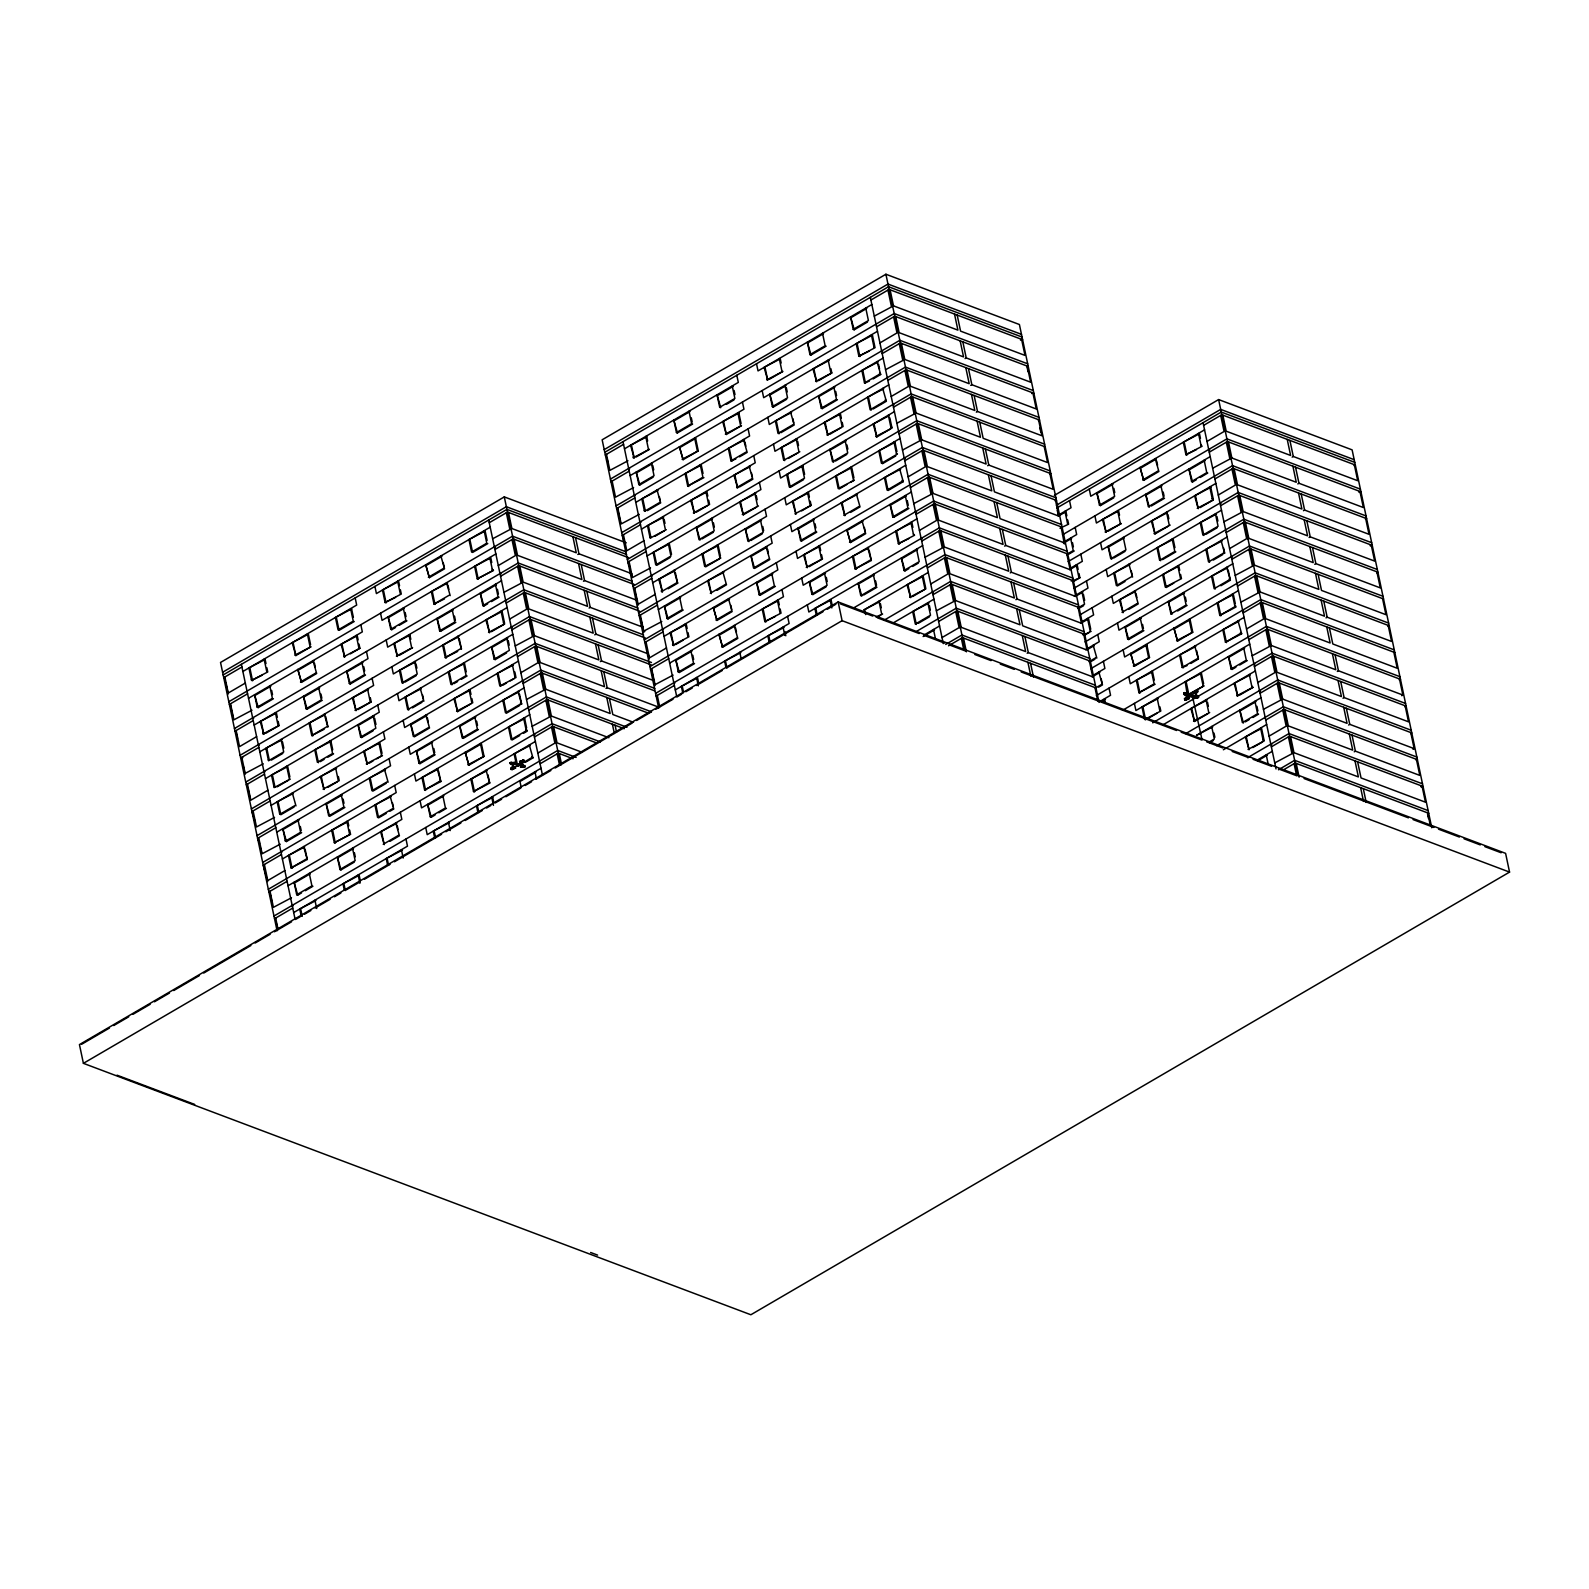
<?xml version="1.0" encoding="UTF-8"?>
<svg xmlns="http://www.w3.org/2000/svg" width="1589" height="1589" viewBox="0 0 1589 1589"><rect width="100%" height="100%" fill="white"/><g stroke="black" fill="none" stroke-linecap="round" stroke-linejoin="round"><path stroke-width="1.5" d="M516.584 764.627C518.173 767.328 515.71 763.217 517.577 763.812C516.306 768.659 521.271 762.879 513.843 764.011M1190.34 695.287C1193.379 693.857 1191.849 697.492 1187.44 694.552M1192.326 695.724L1201.92 739.262M513.207 762.998L512.552 762.839M521.987 765.382L522.245 764.964M521.748 761.091L520.735 761.23L521.728 761.389M1186.149 693.44L1186.367 693.181M1187.658 697.432L1188.195 698.286L1187.678 696.995M1194.908 695.684C1196.775 694.453 1193.557 698.068 1195.881 695.744M514.061 766.891L514.598 767.765L513.744 766.534M1190.797 695.466L1195.047 696.459M518.749 765.64L518.213 764.468L516.882 765.401M1192.405 696.042L1190.499 695.803M1191.949 694.969L1194.57 693.162M521.53 761.906L524.152 760.654L523.238 762.323L519.643 761.429L522.205 763.356L524.012 759.979L519.643 761.429M1195.127 692.446L1197.748 691.195L1196.855 692.864L1193.24 691.97L1195.802 693.896L1197.609 690.52L1193.24 691.97M510.903 768.162L512.989 766.136L515.273 766.712L515.551 768.063L511.181 769.513L510.903 768.162L513.942 768.917L511.042 768.838L512.234 768.5M511.181 769.513L512.989 766.136M1184.5 698.703L1186.606 696.677L1188.87 697.253L1189.168 698.604L1184.798 700.054L1184.5 698.703L1187.539 699.458L1184.639 699.378L1185.831 699.041M1184.798 700.054L1186.606 696.677M1195.524 692.546L1197.609 690.52M510.109 762.7L514.657 762.402L512.949 765.163L510.109 762.7L512.949 765.163M510.407 764.051L514.935 763.753M514.657 762.402L511.678 764.607L510.268 763.375L513.168 763.534M514.32 767.328L517.855 765.143L521.45 765.918M518.312 764.508L520.974 762.621M522.245 764.329L520.537 767.07L525.085 766.772L522.245 764.329L525.085 766.772M520.537 767.07L522.543 765.66M524.787 765.441L522.304 767.288L524.946 766.116L524.072 767.487M1183.726 693.241L1188.254 692.943L1186.546 695.704L1183.726 693.241L1186.546 695.704M1184.004 694.592L1188.532 694.294M1188.254 692.943L1185.275 695.148L1183.865 693.916L1186.765 694.075M1187.936 697.869L1190.936 695.823M1193.855 696.28L1195.862 694.87L1198.404 695.982L1197.689 698.028L1194.134 697.611L1193.855 696.28L1198.543 696.657L1195.921 697.829L1198.404 695.982M1194.134 697.611L1196.14 696.2L1198.682 697.313M626.265 542.842L504.289 496.9L220.533 662.454L277.082 930.777M1099.032 702.417L1019.403 324.514L885.907 274.242L602.152 439.795L658.7 708.118M222.599 672.266L506.355 506.712L626.026 551.8M604.217 449.608L887.973 284.054L1021.469 334.345M223.155 674.948L506.911 509.394L626.602 554.482M604.793 452.289L888.529 286.735L1022.025 337.027M241.925 667.003L223.731 677.629L224.724 678.006M489.273 522.702L507.487 512.075L628.469 557.64M623.563 444.344L605.349 454.97L606.343 455.348M870.891 300.043L889.105 289.416L1022.601 339.708L1020.456 339.986L1021.588 339.331L1024.984 355.4L960.57 331.128L957.174 315.059M242.879 671.472L356.671 605.071L355.181 597.921M490.207 527.171L376.414 593.571L374.905 586.42M624.497 448.813L738.309 382.413L736.799 375.262M871.845 304.512L758.032 370.912L756.523 363.762M262.066 675.265L251.578 680.43L248.937 667.936L265.125 659.455L265.999 663.626M294.819 655.204L311.007 646.723L295.832 655.582L292.197 642.691L308.365 634.229L310.57 644.637M351.606 608.984L350.613 608.607L353.255 621.12L338.08 629.959L335.438 617.466L351.606 608.984L353.374 617.327M395.601 597.365L385.114 602.529L382.472 590.016L398.66 581.534L399.534 585.705M426.726 565.168L441.901 556.309L440.888 555.932L444.523 568.822L429.348 577.661L425.713 564.79L429.348 577.661M485.142 531.084L484.148 530.706L486.77 543.2L471.595 552.058L468.973 539.565L485.142 531.084L487.108 540.359M631.568 445.655L634.21 458.148L630.575 445.278L646.743 436.796L647.617 440.967M674.809 420.41L689.984 411.571L688.99 411.193L691.632 423.687L676.457 432.546L673.815 420.032L677.45 432.923L692.625 424.064M718.069 395.184L733.244 386.326L732.231 385.948L734.873 398.462L719.698 407.3L717.056 394.807L720.691 407.678L719.698 407.3M765.104 367.734L767.745 380.248L764.091 367.357L780.278 358.876L781.152 363.047M808.344 342.509L823.519 333.65L822.526 333.273L825.148 345.786L809.973 354.625L807.351 342.132L810.986 355.002L826.161 346.164M851.585 317.284L866.76 308.425L865.767 308.048L868.408 320.541L853.233 329.4L850.592 316.906L854.227 329.777L867.495 322.031M245.322 683.071L228.26 693.042L224.863 676.974M492.65 538.77L511.876 528.521L576.271 552.793L572.894 536.705M874.288 316.112L893.495 305.863L957.909 330.135L954.512 314.046M251.578 680.43L267.747 671.948L266.873 667.777M385.114 602.529L401.282 594.048L400.408 589.877M428.355 577.284L443.53 568.445M633.197 457.771L649.385 449.29L636.097 457.036M766.732 379.87L782.9 371.389L769.632 379.135M354.248 621.498L339.073 630.336L336.431 617.843M487.783 543.577L472.608 552.436L469.967 539.942M726.391 404.361L733.979 399.931M228.816 701.742L512.552 536.188L632.243 581.276M610.434 479.084L894.19 313.53L1027.666 363.802M229.372 704.424L247.586 693.797M494.914 549.476L513.128 538.87L634.11 584.434M629.204 471.139L610.99 481.765L612.003 482.142M876.532 326.837L894.746 316.211L1028.242 366.483L1027.11 367.158L1028.063 371.747M248.52 698.266L362.332 631.866L360.822 624.715M495.847 553.945L382.055 620.346L380.546 613.215M630.138 475.608L743.95 409.207L742.44 402.057M877.486 331.287L763.673 397.687L762.164 390.556M255.591 695.088L270.766 686.249L269.772 685.872L272.394 698.366L257.219 707.224L254.598 694.711L258.232 707.602L273.407 698.743M298.831 669.863L314.006 661.004L313.013 660.627L316.648 673.518L301.473 682.356L297.838 669.485L301.473 682.356M342.092 644.637L344.714 657.131L341.079 644.26L357.247 635.779L358.141 639.95M389.126 617.187L404.301 608.329L403.288 607.951L405.93 620.465L390.755 629.304L388.113 616.81L391.748 629.681L395.542 627.476M444.483 598.914L433.996 604.078L431.374 591.585L447.542 583.103L446.549 582.726L450.184 595.597M492.232 569.1L493.424 570.372L477.256 578.853L474.614 566.339L490.783 557.878L491.776 562.506M637.209 472.43L652.384 463.591L651.391 463.213L654.032 475.707L638.857 484.566L636.216 472.052L639.851 484.943L653.119 477.197M680.469 447.204L695.644 438.346L698.266 450.859L683.091 459.698L679.456 446.827L683.091 459.698M725.339 434.095L741.507 425.614L726.332 434.472L722.697 421.601L738.885 413.12L741.07 423.528M770.744 394.529L785.919 385.67L784.926 385.293L787.548 397.806L772.373 406.645L769.751 394.151L773.386 407.022L786.654 399.276M813.985 369.303L816.627 381.797L812.992 368.926L829.16 360.445M869.362 351.03L858.874 356.194L856.233 343.681L872.421 335.219L874.864 346.819L873.851 346.442M498.31 565.565L515.372 555.594L511.976 539.525M879.929 342.906L896.991 332.935L893.614 316.866M300.48 681.979L315.635 673.14M343.721 656.754L359.889 648.272L359.015 644.121M433.996 604.078L449.171 595.22M477.256 578.853L493.424 570.372M682.098 459.32L698.266 450.859M815.634 381.42L831.802 372.938L830.928 368.767M858.874 356.194L875.042 347.713M350.414 653.814L359.889 648.272M399.336 625.252L406.923 620.842M818.514 380.685L831.802 372.938M234.457 728.517L518.213 562.963L637.884 608.051M616.075 505.878L899.831 340.304L1033.327 390.596M253.227 720.572L235.013 731.198L236.026 731.576M500.555 576.271L518.769 565.644L639.751 611.229M634.845 497.933L616.631 508.54L617.644 508.917M882.193 353.612L900.387 342.986L1033.883 393.278M254.161 725.041L367.973 658.641L366.463 651.51M501.508 580.74L387.696 647.14L386.187 639.99M635.799 502.382L749.591 435.982L748.081 428.851M883.126 358.081L769.314 424.481L767.825 417.331M261.232 721.883L263.873 734.376L260.238 721.505L276.407 713.024L277.281 717.195M304.472 696.657L319.647 687.799L318.654 687.421L321.296 699.915L306.121 708.773L303.479 696.28L307.114 709.151L322.289 700.292M347.733 671.412L362.908 662.573L361.895 662.196L364.536 674.689L349.362 683.548L346.72 671.035L350.355 683.925L365.53 675.067M394.767 643.982L397.409 656.475L393.774 643.605L409.942 635.123L410.816 639.294M438.008 618.737L453.183 609.898L452.19 609.521L454.812 622.014L439.637 630.873L437.015 618.359L440.65 631.25L455.825 622.391M481.268 593.511L496.423 584.653L495.43 584.275L498.072 596.789L482.897 605.627L480.255 593.134L483.89 606.005L487.684 603.8M659.673 502.501L644.498 511.34L641.857 498.847L658.045 490.365L657.032 489.988L660.666 502.879L647.398 510.625M703.907 477.634L687.739 486.115L685.097 473.621L701.285 465.14L703.033 473.482M735.786 459.042L730.98 460.889L728.358 448.376L744.526 439.915L743.533 439.537L747.168 452.408L739.58 456.838M793.189 424.581L778.034 433.439L775.392 420.946L791.56 412.465L790.567 412.087L794.202 424.958L780.914 432.705M819.646 396.078L834.821 387.239L833.808 386.862L836.45 399.355L821.275 408.214L818.633 395.701L822.268 408.591L837.443 399.733M869.302 381.142L864.515 382.969L861.874 370.475L878.062 361.994L877.049 361.617L880.683 374.507L879.512 373.236M256.604 736.66L239.542 746.612L236.145 730.543M503.951 592.339L522.026 582.766M885.57 369.681L904.777 359.452L969.191 383.704L965.794 367.635M262.86 733.999L279.048 725.537L278.174 721.366M396.396 656.098L412.584 647.617L399.296 655.363M687.739 486.115L702.914 477.256L700.272 464.763L701.285 465.14M730.98 460.889L746.155 452.031M864.515 382.969L879.69 374.13M265.76 733.284L279.048 725.537M491.478 601.576L499.065 597.166M873.096 378.937L880.683 374.507M577.8 554.462L578.952 553.786L631.846 573.728M240.098 755.311L523.854 589.757L643.525 634.845M621.716 532.653L905.472 367.099L1038.968 417.391M258.868 747.366L240.654 757.993L242.799 757.715L241.806 757.337L245.183 773.406L263.258 763.812M506.196 603.065L524.41 592.439L645.392 638.023M640.486 524.708L622.292 535.334L625.232 544.888M887.834 380.407L906.048 369.78L1039.524 420.072L1038.392 420.727M259.802 751.835L373.614 685.435L372.104 678.285M507.149 607.534L393.337 673.935L391.828 666.784M641.44 529.177L755.232 462.776L753.742 455.626M888.767 384.876L774.975 451.276L773.466 444.125M281.054 739.441L283.696 751.935L268.521 760.793L265.879 748.3L282.048 739.819M324.136 729.291L311.762 735.568L309.12 723.055L325.308 714.593L324.295 714.216L327.93 727.087L325.745 716.679M353.374 698.207L356.015 710.7L352.381 697.829L368.549 689.348M414.59 661.54L417.212 674.034L402.037 682.893L399.415 670.379L415.583 661.918M457.672 651.391L445.297 657.647L442.656 645.154L458.824 636.673L457.831 636.295L461.465 649.186L459.281 638.758M486.909 620.306L489.531 632.799L485.896 619.928L502.084 611.447L504.527 623.047L503.514 622.67M666.307 529.653L650.139 538.135L647.498 525.641L663.686 517.16M691.751 500.773L694.393 513.287L690.758 500.396L706.926 491.935L707.8 496.086M734.992 475.548L737.634 488.041L733.999 475.171L750.167 466.689L749.174 466.312L752.809 479.203L739.521 486.949M799.843 451.753L783.675 460.234L781.033 447.721L797.201 439.259M825.287 422.873L827.909 435.366L824.274 422.495L840.462 414.014L841.336 418.185M885.331 400.905L870.156 409.763L867.534 397.27L883.702 388.789L882.709 388.411L886.344 401.282L873.056 409.028M509.592 619.134L526.654 609.183L523.278 593.094M643.883 540.776L626.821 550.747L623.424 534.679M891.211 396.475L908.292 386.524L904.896 370.436M311.762 735.568L326.937 726.709M355.002 710.323L371.19 701.861L370.297 697.69M445.297 657.647L460.472 648.809M488.538 632.422L504.706 623.941L491.438 631.687M693.38 512.909L709.568 504.428L708.674 500.257M736.641 487.664L751.796 478.825M826.916 434.989L843.084 426.527L842.21 422.356M909.285 386.902L910.418 386.226L974.832 410.498L971.455 394.43M271.421 760.058L282.802 753.424M357.902 709.608L371.19 701.861M404.937 682.158L416.318 675.524M654.926 536.307L664.42 530.766M696.28 512.174L707.661 505.54M788.462 458.387L797.956 452.865M829.816 434.274L841.197 427.62M583.461 581.236L584.593 580.581L637.507 600.503M965.079 358.578L966.211 357.922L1030.625 382.194L1027.229 366.106M245.739 782.106L529.495 616.552L651.47 662.494M627.357 559.447L911.113 393.893L1044.609 444.185M264.509 774.161L246.315 784.787L247.308 785.165M511.857 629.86L530.051 619.233L651.053 664.798M646.147 551.502L627.933 562.129L629.899 567.094M893.475 407.201L911.689 396.575L1045.165 446.847M265.462 778.63L379.255 712.23L377.765 705.079M512.79 634.309L398.978 700.709L397.488 693.579M647.081 555.971L760.893 489.571L759.383 482.42M894.408 411.65L780.616 478.051L779.107 470.92M290.33 779.107L274.162 787.588L271.52 775.074L287.708 766.613L289.893 777.021M330.949 741.368L329.936 740.99L332.578 753.504L317.403 762.343L314.781 749.849L330.949 741.368L332.697 749.71M359.015 725.001L374.19 716.142L373.197 715.765L375.818 728.259L360.643 737.117L358.022 724.624L361.656 737.495L373.038 730.861M422.873 700.828L407.698 709.667L405.056 697.174L421.224 688.692L420.231 688.315L423.866 701.206M464.485 663.467L463.472 663.09L466.113 675.583L450.938 684.442L448.297 671.948L464.485 663.467L466.232 671.809M492.55 647.081L507.725 638.242L506.712 637.864L509.354 650.358L494.179 659.217L491.557 646.703L495.192 659.594L506.573 652.94M669.327 543.954L668.333 543.577L670.955 556.071L655.78 564.929L653.158 552.416L669.327 543.954L671.511 554.362M697.392 527.568L712.567 518.709L711.574 518.332L714.196 530.845L699.021 539.684L696.399 527.19L700.034 540.061M756.563 507.09L743.275 514.836L739.64 501.965L755.808 493.484M802.862 466.034L801.849 465.656L804.491 478.17L789.316 487.009L786.674 474.515L802.862 466.034L804.61 474.376M830.928 449.667L846.103 440.808L845.11 440.431L847.732 452.925L832.557 461.783L829.935 449.29L833.57 462.161M890.078 429.189L876.81 436.935L873.175 424.045L889.343 415.583M267.905 790.23L250.824 800.201L247.447 784.112M515.233 645.928L534.44 635.679L598.854 659.932L595.478 643.863M896.871 423.27L916.078 413.021L980.473 437.273L977.096 421.204M742.281 514.459L758.45 505.977M875.797 436.558L891.985 428.077L889.84 417.907M277.062 786.853L288.443 780.219M320.303 761.628L324.096 759.403M327.89 757.198L333.591 753.881M412.485 707.84L421.979 702.298M453.838 683.707L457.632 681.502M461.426 679.278L467.106 675.961M670.061 557.56L656.793 565.307L654.152 552.793M701.921 538.969L713.302 532.315M803.597 479.64L790.309 487.386L787.687 474.893M835.456 461.048L846.838 454.414M589.102 608.031L590.234 607.375L643.148 627.297M970.72 385.372L971.852 384.717L1036.266 408.969L1032.89 392.9L1031.738 393.556M251.38 808.9L535.135 643.346L654.827 688.414M633.018 586.242L916.774 420.688L1050.25 470.96M270.17 800.955L251.956 811.562L254.895 821.136M517.498 656.634L535.711 646.008L654.39 690.718M651.788 578.297L633.574 588.903L634.587 589.281M899.116 433.976L917.33 423.349L1050.826 473.641L1049.674 474.317M271.103 805.405L384.915 739.004L383.406 731.874M518.431 661.103L404.639 727.504L403.129 720.353M652.721 582.746L766.534 516.346L765.024 509.215M900.069 438.445L786.257 504.845L784.748 497.695M294.978 805.524L279.803 814.363L277.161 801.869L293.349 793.388L292.336 793.01L295.971 805.901M321.415 777.021L324.057 789.515L320.422 776.644L336.59 768.162M364.656 751.776L367.297 764.289L363.663 751.398L379.831 742.937L382.035 753.345M411.71 724.346L426.885 715.487L425.872 715.11L429.507 727.98L414.332 736.839L410.697 723.968L413.339 736.462L428.514 727.603M470.86 703.867L457.592 711.614L453.938 698.723L470.126 690.262L470.999 694.413M516.008 677.53L499.82 685.991L497.198 673.498L513.366 665.016M659.793 579.588L662.434 592.081L658.799 579.21L674.967 570.729L673.974 570.352L677.609 583.242L675.404 572.815M720.85 557.997L704.682 566.479L702.04 553.985L718.208 545.504L720.413 555.932M746.294 529.117L761.469 520.278L760.456 519.901L763.097 532.394L747.922 541.253L745.281 528.74L748.916 541.631M793.328 501.687L795.97 514.181L792.335 501.31L808.503 492.828L809.377 496.999M850.592 482.301L854.385 480.096L838.197 488.578L835.576 476.064L851.744 467.603L853.948 478.011M894.984 442.358L893.991 441.98L896.633 454.494L881.458 463.333L878.816 450.839L894.984 442.358L896.951 451.653M520.874 672.703L537.956 662.752L534.559 646.683M655.165 594.365L638.103 604.317L634.706 588.248M902.512 450.064L921.719 439.815L986.133 464.067L982.737 447.999M323.044 789.137L339.232 780.656L338.358 776.505M366.304 763.912L382.472 755.43L376.772 758.748M456.579 711.236L472.747 702.755L471.873 698.584M538.949 663.129L540.101 662.474L604.495 686.726L601.119 670.657M661.421 591.704L676.596 582.865M794.957 513.803L811.145 505.322L810.251 501.171M294.084 806.994L280.816 814.74L278.174 802.246M327.85 787.31L337.325 781.768M369.204 763.177L372.998 760.972M502.72 685.276L506.514 683.052M510.307 680.847L514.101 678.622M668.115 588.764L677.609 583.242M718.963 559.11L705.675 566.856L703.033 554.362M750.822 540.518L762.204 533.884M801.651 510.863L811.145 505.322M846.798 484.526L839.21 488.955L836.569 476.442M895.739 455.964L882.451 463.71L879.809 451.216M594.743 634.825L595.875 634.15L646.485 653.218M976.361 412.167L977.513 411.491L1041.907 435.763L1038.531 419.695M257.041 835.675L540.776 670.121L651.252 711.733M638.659 613.016L922.414 447.462L1055.89 497.754M275.811 827.73L257.597 838.356L259.563 843.322M523.139 683.429L541.352 672.802L648.53 713.183M639.215 615.698L657.429 605.071M904.757 460.77L922.971 450.144L1056.467 500.436L1055.334 501.091M276.744 832.199L390.556 765.799L389.047 758.648M524.072 687.898L410.28 754.298L408.77 747.148M658.362 609.54L772.175 543.14L770.665 535.99M905.71 465.239L791.898 531.64L790.388 524.489M283.815 829.041L298.99 820.182L297.997 819.805L300.619 832.298L285.444 841.157L282.822 828.663L286.457 841.534L301.632 832.676M327.056 803.796L342.231 794.957L341.238 794.579L343.879 807.073L328.705 815.932L326.063 803.418L329.698 816.309L344.873 807.45M387.12 781.848L371.945 790.706L369.303 778.193L385.491 769.712L384.478 769.334L388.113 782.225M417.351 751.12L432.526 742.281L431.513 741.904L434.155 754.398L418.98 763.256L416.338 750.743L419.973 763.634L435.148 754.775M460.592 725.895L475.766 717.036L474.773 716.659L477.395 729.172L462.22 738.011L459.598 725.518L463.233 738.388L478.408 729.55M520.656 703.927L505.481 712.786L502.839 700.292L519.007 691.811L518.014 691.433L521.649 704.304L519.504 694.135M665.433 606.382L680.608 597.524L679.615 597.146L682.257 609.64L667.082 618.498L664.44 606.005L668.075 618.876L683.25 610.017M708.694 581.137L711.316 593.65L707.681 580.76L723.869 572.298L722.856 571.921L726.491 584.792L717.016 590.333M751.935 555.912L767.11 547.053L766.097 546.676L769.751 559.566L754.576 568.425L750.942 555.534L753.563 568.048L768.738 559.189M798.969 528.462L814.144 519.623L813.151 519.245L815.773 531.739L800.598 540.598L797.976 528.084L801.611 540.975L816.786 532.116M842.21 503.236L844.851 515.73L841.217 502.859L857.385 494.378L856.392 494L860.026 506.891L850.552 512.413M902.274 481.268L887.099 490.127L884.457 477.634L900.645 469.152L899.632 468.775L903.267 481.646L902.075 480.375M526.535 699.498L545.742 689.249L610.156 713.521L606.76 697.452M908.153 476.839L925.215 466.888L921.838 450.819M643.605 632.144L644.757 631.488M710.323 593.273L725.498 584.414M843.858 515.352L859.033 506.514M386.226 783.337L372.938 791.084L370.316 778.57M519.742 705.417L506.474 713.163L503.832 700.67M903.267 481.646L888.092 490.504L885.47 478.011M600.384 661.6L601.536 660.945L654.43 680.867M262.682 862.469L546.437 696.916L626.98 727.265M644.3 639.811L928.055 474.257L1061.551 524.549M281.452 854.524L263.238 865.151L267.627 881.597M528.779 710.223L546.993 699.597L624.278 728.696M663.07 631.866L644.876 642.492L645.869 642.87M910.418 487.565L928.612 476.938L1062.107 527.21M282.385 858.994L396.197 792.593L394.688 785.443M529.733 714.673L415.921 781.073L414.411 773.942M664.023 636.335L777.816 569.935L776.306 562.784M911.351 492.014L797.539 558.414L796.049 551.284M307.273 859.47L291.105 867.952L288.463 855.438L304.631 846.977L303.638 846.599L307.273 859.47L305.068 849.062M349.64 830.074L350.514 834.245L334.345 842.726L331.704 830.213L347.892 821.731L348.766 825.903M392.761 808.622L377.586 817.481L374.944 804.987L391.132 796.506L390.119 796.129L393.754 809L389.96 811.224M440.808 781.57L424.621 790.031L421.999 777.537L438.167 769.056L437.174 768.679L440.808 781.57L438.604 771.142M466.232 752.689L481.407 743.831L484.049 756.324L468.874 765.183L465.239 752.312L468.874 765.183M524.668 718.605L523.655 718.228L526.297 730.722L511.122 739.58L508.48 727.067L524.668 718.605L526.614 727.881M671.094 633.157L673.716 645.67L670.081 632.78L686.269 624.318L687.143 628.489M714.335 607.932L729.51 599.073L728.497 598.695L732.132 611.586L716.977 620.445L713.322 607.554L716.977 620.445M757.576 582.706L772.751 573.847L771.757 573.47L774.379 585.983L759.204 594.822L756.582 582.329L760.217 595.2L775.392 586.361M804.61 555.256L807.252 567.75L803.617 554.879L819.785 546.398L820.679 550.569M847.871 530.031L863.045 521.172L862.033 520.795L865.667 533.666L850.492 542.524L846.858 529.653L850.492 542.524M891.111 504.786L906.286 495.947L905.273 495.569L907.915 508.063L892.74 516.922L890.098 504.408L893.753 517.299L908.908 508.44M284.828 870.593L267.766 880.564L264.39 864.476M532.176 726.292L551.383 716.043L608.885 737.713M666.466 647.935L649.385 657.906L646.008 641.817M913.794 503.634L933.001 493.385L997.415 517.656L994.039 501.568M291.105 867.952L306.26 859.093M334.345 842.726L350.514 834.245M424.621 790.031L439.795 781.192M467.881 764.806L484.049 756.324M672.723 645.293L688.891 636.812L688.017 632.64M715.964 620.068L731.139 611.209M806.259 567.372L822.427 558.911L821.553 554.74M849.499 542.147L864.674 533.288M386.167 813.429L378.579 817.858L375.957 805.365M519.702 735.528L512.115 739.958L509.493 727.444M523.496 733.323L527.29 731.099M675.623 644.558L683.21 640.129M809.159 566.657L822.427 558.911M606.025 688.395L607.177 687.739L657.786 706.807M987.663 465.736L988.795 465.08L1053.209 489.333L1049.813 473.264M268.323 889.264L552.078 723.71L600.404 741.904M649.941 666.605L933.696 501.051L1067.192 551.323M268.879 891.945L287.093 881.319M534.44 736.998L552.634 726.372L597.345 743.215M650.517 669.287L668.711 658.66M916.058 514.339L934.272 503.733L1067.748 554.005L1066.616 554.68M288.046 885.768L401.838 819.388L400.329 812.237M535.374 741.467L421.562 807.867L420.072 800.717M669.664 663.11L783.456 596.729L781.967 589.579M916.992 518.808L803.2 585.209L801.69 578.058M295.117 882.61L310.272 873.751L309.279 873.374L311.921 885.887L296.746 894.746L294.104 882.233L297.739 895.123L301.533 892.899M338.358 857.385L353.533 848.526L352.52 848.149L355.161 860.662L339.986 869.501L337.345 857.007L340.98 869.878L354.268 862.132M381.598 832.159L384.24 844.653L380.605 831.782L396.773 823.301L395.78 822.923L399.415 835.794L389.921 841.336M428.633 804.709L443.808 795.851L442.815 795.473L445.436 807.967L430.281 816.825L427.64 804.332L431.274 817.203L435.068 814.998M489.69 783.119L473.522 791.6L470.88 779.087L487.048 770.625L486.055 770.248L489.69 783.119L487.942 774.796M516.763 766.375L514.121 753.861L530.309 745.38L529.296 745.003L532.931 757.893L531.739 756.622M676.735 659.951L691.91 651.093L690.897 650.715L693.539 663.229L678.364 672.087L675.722 659.574L679.357 672.465L694.532 663.606M719.976 634.726L735.151 625.867L734.158 625.49L737.793 638.381L722.618 647.22L718.983 634.349L722.618 647.22M775.333 616.453L764.865 621.617L762.223 609.123L778.392 600.642L779.285 604.813M810.271 582.051L825.446 573.192L824.433 572.815L827.074 585.308L811.9 594.167L809.258 581.673L812.893 594.544L826.181 586.798M871.308 560.46L855.14 568.941L852.499 556.428L868.686 547.967L867.673 547.589L871.308 560.46L869.123 550.052M908.868 538.552L898.381 543.716L895.759 531.203L911.927 522.721L912.9 527.369M537.817 753.087L554.899 743.116L551.502 727.047M919.435 530.428L936.517 520.457L933.12 504.388M383.227 844.275L398.402 835.417M473.522 791.6L488.697 782.741M531.938 757.516L518.232 765.64L518.491 764.031M721.605 646.842L736.78 638.003M764.865 621.617L781.033 613.136L780.159 608.964M855.14 568.941L870.315 560.083M898.381 543.716L914.569 535.235L913.377 533.964M305.326 890.694L312.914 886.265M438.862 812.774L446.449 808.344M525.343 762.323L532.931 757.893M273.963 916.039L557.719 750.485L576.132 757.437M655.602 693.38L939.337 527.826L1072.833 578.118M292.734 908.094L274.539 918.72L275.533 919.097M540.081 763.793L558.295 753.166L573.093 758.748M674.372 685.435L656.158 696.061L657.151 696.439M921.699 541.134L939.913 530.508L1073.409 580.799M293.687 912.563L407.479 846.162L405.99 839.032M541.015 768.262L427.223 834.662L425.713 827.511M675.305 689.904L789.117 623.504L787.608 616.373M922.633 545.603L808.841 612.003L807.331 604.853M301.215 915.999L299.745 909.027L315.933 900.546M344.316 890.039L343.006 883.802L359.174 875.321L360.048 879.492M387.557 864.813L386.246 858.557L402.414 850.075L401.421 849.698L403.169 858.04M434.592 837.363L433.281 831.107L449.449 822.645M477.852 812.138L476.521 805.881L492.709 797.4L493.583 801.571M520.775 781.033L535.95 772.175L534.957 771.797L536.407 778.769M682.853 693.34L681.383 686.369L697.551 677.887L698.425 682.058M725.935 667.38L724.624 661.143L740.792 652.662L739.799 652.284L741.11 658.541M769.175 642.155L767.864 635.898L784.052 627.437L783.039 627.059L784.807 635.382M816.23 614.705L814.899 608.448L831.087 599.987L831.961 604.158M859.152 583.6L874.327 574.741L873.334 574.364L875.956 586.877L860.781 595.736L858.159 583.223L861.794 596.113M902.393 558.375L917.568 549.516L916.575 549.139L919.217 561.652L904.042 570.491L901.4 557.997L905.035 570.868L908.829 568.663M838.138 601.933L79.45 1044.589L83.403 1063.339L750.862 1314.758L1509.55 872.103L1505.597 853.353L838.138 601.933L842.091 620.683L1509.55 872.103M81.595 1044.291L109.442 1028.043M113.733 1025.541L128.729 1016.801M133.019 1014.298L150.16 1004.288M154.451 1001.785L169.447 993.046M173.737 990.543L199.439 975.527M203.73 973.044L250.863 945.534M255.154 943.032L270.15 934.272M274.44 931.77L291.582 921.779M295.872 919.276L300.162 916.774M304.452 914.271L310.868 910.517M315.158 908.014L330.154 899.275M334.445 896.772L340.88 893.018M345.151 890.515L360.167 881.776M364.437 879.273L390.159 864.257M394.449 861.774L441.583 834.265M445.873 831.762L460.87 823.003M465.16 820.5L482.301 810.509M486.592 808.007L490.862 805.504M495.152 803.001L501.588 799.247M505.878 796.744L520.874 788.005M525.164 785.502L531.58 781.748M535.87 779.246L550.867 770.506M555.157 768.003L632.303 722.995M636.593 720.492L651.589 711.733M655.86 709.23L673.021 699.239M677.291 696.737L681.582 694.234M685.872 691.731L692.288 687.977M696.578 685.475L722.3 670.479M726.59 667.976L823.003 611.725M827.293 609.223L835.874 604.217M925.096 557.203L944.303 546.954L1008.717 571.226L1005.321 555.157M863.681 595.001L876.969 587.255M912.622 566.439L918.303 563.122M853.015 608.289L944.998 554.621L1078.474 604.912M927.34 567.928L945.554 557.302L1079.05 607.594L1077.898 608.249M1054.341 495.41L1218.624 399.574L1352.12 449.866L1431.749 827.75M83.403 1063.339L842.091 620.683M928.294 572.398L863.8 610.017L879.968 601.536M908.054 585.169L910.676 597.663L907.041 584.792L923.209 576.31L925.672 587.91L924.659 587.533M1056.427 505.242L1220.69 409.386L1354.186 459.678M1056.884 507.983L1221.266 412.067L1354.762 462.359M930.737 583.997L947.799 574.046L944.422 557.957M1203.628 425.375L1221.822 414.749L1355.318 465.041L1354.186 465.696M875.916 616.989L882.61 614.049M909.683 597.285L925.851 588.804L912.583 596.55M876.91 617.366L880.703 615.142M1004.586 546.1L1005.738 545.444L1070.132 569.696L1066.755 553.627M1059.267 514.618L1071.026 507.745L1069.516 500.614M1204.561 429.844L1090.749 496.245L1089.259 489.094M1058.373 516.087L1065.961 511.658L1066.835 515.829M1097.82 493.067L1112.995 484.228L1112.002 483.851L1114.624 496.344L1099.469 505.203L1096.827 492.689L1100.462 505.58L1113.73 497.834M1141.081 467.841L1156.236 458.983L1155.243 458.605L1158.878 471.496L1143.703 480.335L1140.068 467.464L1143.703 480.335M1196.438 449.588L1185.95 454.732L1183.308 442.239L1199.496 433.757L1200.47 438.405M883.961 620.306L950.639 581.415L1084.135 631.687M933.001 594.703L951.195 584.097L1084.691 634.369M892.641 623.265L933.935 599.172M927.857 602.728L930.499 615.221L915.324 624.08L912.682 611.566L928.87 603.105M1207.004 441.444L1224.086 431.493L1220.69 415.424M1060.002 528.223L1068.602 524.171L1067.709 520M1142.709 479.977L1157.884 471.119M1185.95 454.732L1202.118 446.251L1200.926 444.999M1062.525 534.778L1226.907 438.862L1360.402 489.154M936.378 610.792L955.585 600.543L1019.999 624.795L1016.602 608.726M1209.269 452.17L1227.463 441.543L1360.959 491.835L1359.826 492.491M918.224 623.345L929.605 616.711M1010.246 572.894L1011.379 572.239L1075.793 596.491L1072.396 580.422L1071.264 581.077M1063.021 542.504L1076.667 534.54L1075.177 527.389M1210.202 456.619L1096.41 523.019L1094.9 515.889M1064.014 542.882L1071.602 538.453L1070.609 538.075L1073.23 550.588L1067.55 553.906M1103.461 519.861L1106.103 532.375L1102.468 519.484L1118.636 511.003L1119.53 515.174M1146.722 494.636L1161.897 485.777L1160.884 485.4L1163.525 497.893L1148.35 506.752L1145.709 494.258L1149.344 507.129M1189.962 469.391L1205.137 460.552L1204.144 460.174L1206.766 472.668L1191.591 481.527L1188.969 469.033L1192.604 481.904L1196.398 479.679M1061.114 526.833L1064.352 543.954M916.992 631.111L956.28 608.19L1089.776 658.482M938.642 621.498L956.836 610.871L1090.332 661.163L1089.2 661.818M924.023 635.044L939.576 625.967M923.13 636.534L934.511 629.88L933.518 629.502L935.464 638.798M1212.645 468.239L1231.852 457.99L1296.266 482.262L1292.89 466.173M1105.11 531.997L1121.278 523.516L1108.01 531.262M1068.543 554.283L1074.243 550.966M1151.25 506.017L1164.519 498.271M1200.192 477.475L1207.779 473.045M1068.166 561.553L1232.548 465.656L1366.043 515.928M942.019 637.566L959.101 627.615L955.704 611.547M1214.91 478.944L1233.124 468.338L1366.6 518.61L1365.467 519.285M960.094 627.993L961.226 627.317L1025.64 651.589L1022.263 635.521M1015.887 599.689L1017.02 599.013L1081.434 623.285L1078.037 607.216M1070.569 568.187L1082.327 561.334L1080.818 554.184M1215.843 483.414L1102.051 549.814L1100.541 542.663M1069.655 569.676L1077.243 565.247L1078.136 569.418M1109.122 546.656L1124.297 537.797L1123.284 537.42L1125.926 549.913L1110.751 558.772L1108.109 546.278L1111.744 559.149M1168.273 526.177L1155.004 533.924L1151.37 521.053L1167.538 512.572M1195.603 496.185L1198.245 508.698L1194.61 495.808L1210.778 487.326L1213.221 498.946L1212.228 498.569M945.733 644.439L961.921 634.984L1095.417 685.276M948.554 645.789L962.497 637.666L1095.973 687.958M1218.286 495.033L1235.368 485.062L1231.972 468.993M1073.191 580.68L1079.884 577.741L1079.01 573.569M1153.991 533.546L1170.179 525.065M1197.232 508.321L1213.42 499.84L1200.132 507.586M1074.204 581.058L1079.884 577.741M1113.651 558.037L1125.032 551.403M1292.155 457.135L1293.287 456.48L1357.701 480.732L1354.325 464.663M1073.806 588.347L1238.208 492.431L1371.684 542.723M1220.551 505.739L1238.765 495.113L1372.26 545.404L1371.108 546.06M1074.303 596.074L1087.968 588.109L1086.459 580.978M1221.504 510.208L1107.692 576.608L1106.182 569.458M1075.316 596.451L1082.904 592.042M1131.567 576.708L1116.392 585.566L1113.77 573.073L1129.938 564.592L1128.925 564.214L1132.58 577.085M1173.179 539.346L1172.185 538.969L1174.807 551.482L1159.632 560.341L1157.01 547.828L1173.179 539.346L1174.946 547.689M1215.426 513.744L1218.068 526.257L1202.893 535.096L1200.251 522.602L1216.419 514.121M1223.947 521.808L1243.154 511.559L1307.568 535.831L1304.172 519.762M1078.832 607.475L1084.532 604.158L1081.891 591.664M1079.845 607.852L1083.638 605.647M1124.992 581.514L1117.405 585.944L1114.763 573.45M1162.532 559.606L1175.82 551.86M1205.793 534.381L1217.174 527.727M1297.796 483.93L1298.948 483.255L1363.342 507.527L1359.966 491.458L1358.833 492.113M1079.467 615.142L1243.849 519.226L1377.325 569.517M1226.192 532.533L1244.405 521.907L1377.901 572.199L1376.769 572.854M1027.169 653.258L1028.321 652.602L1092.716 676.854L1089.339 660.786M1081.851 621.756L1093.609 614.903L1092.1 607.753M1227.145 537.003L1113.333 603.403L1111.823 596.252M1080.957 623.246L1088.544 618.816L1090.729 629.244M1120.404 600.225L1123.046 612.738L1119.411 599.847L1135.579 591.366L1134.586 590.989L1138.221 603.88L1128.726 609.401M1180.587 574.483L1181.461 578.654L1165.293 587.116L1162.651 574.622L1178.82 566.141L1179.713 570.312M1223.709 553.032L1208.534 561.89L1205.892 549.397L1222.08 540.915L1221.067 540.538L1224.702 553.409M1229.588 548.602L1246.65 538.651L1243.273 522.563M1082.546 634.666L1083.698 633.991L1087.075 650.06L1022.661 625.808L1019.284 609.739M1247.663 539.029L1248.795 538.353L1313.209 562.625L1309.813 546.537M1083.559 635.044L1091.166 631.33M1122.033 612.361L1137.208 603.502M1085.486 634.647L1089.279 632.422M1173.874 583.064L1166.286 587.493L1163.645 575M1213.321 560.063L1222.815 554.521M1303.457 510.705L1304.589 510.049L1369.003 534.301L1365.606 518.232M1085.108 641.916L1249.49 546.02L1382.986 596.292M1231.852 559.308L1250.046 548.702L1383.542 598.974M1085.605 649.663L1099.25 641.698L1097.741 634.547M1232.786 563.777L1118.974 630.178L1117.484 623.047M1088.505 648.928L1094.185 645.611L1093.192 645.233L1096.827 658.104M1126.045 627.019L1141.22 618.161L1140.227 617.783L1142.868 630.297L1127.693 639.136L1125.052 626.642L1128.687 639.513L1143.862 630.674M1169.305 601.794L1184.48 592.935L1183.467 592.558L1186.109 605.051L1170.934 613.91L1168.292 601.417L1171.927 614.288L1170.934 613.91M1229.35 579.826L1214.175 588.685L1211.533 576.171L1227.721 567.71L1226.708 567.333L1230.343 580.203L1228.198 570.014M1235.229 575.397L1254.436 565.148L1318.85 589.4L1315.474 573.331M1090.133 661.044L1095.814 657.727M1091.127 661.421L1094.92 659.217M1177.628 610.971L1187.102 605.429M1220.868 585.745L1230.343 580.203M1309.098 537.499L1310.23 536.844L1374.644 561.096L1371.247 545.027L1370.115 545.682M1090.749 668.711L1255.131 572.795L1388.627 623.087M1237.493 586.103L1255.707 575.476L1389.183 625.768L1388.051 626.424M1093.133 675.345L1104.891 668.472L1103.402 661.342M1238.427 590.572L1124.635 656.972L1123.125 649.822M1092.239 676.815L1099.826 672.405L1098.833 672.028L1102.468 684.899L1098.674 687.103M1131.706 653.814L1146.881 644.955L1149.502 657.449L1134.328 666.307L1130.693 653.437L1134.328 666.307M1174.946 628.569L1190.121 619.73L1192.743 632.223L1177.568 641.082L1173.933 628.191L1177.568 641.082M1236.004 606.998L1219.816 615.459L1217.194 602.966L1233.362 594.485L1235.328 603.78M1240.87 602.171L1260.097 591.942L1324.491 616.194L1321.114 600.126M1095.774 687.838L1101.475 684.521M1133.334 665.93L1149.502 657.449M1176.575 640.705L1192.743 632.223M1219.816 615.459L1234.991 606.621L1232.369 594.107L1233.362 594.485M1314.739 564.294L1315.871 563.618L1380.285 587.89L1376.888 571.822M1096.39 695.505L1260.772 599.589L1394.268 649.881M1243.134 612.897L1261.348 602.271L1394.844 652.563M1100.68 701.027L1110.552 695.267L1109.043 688.116M1244.068 617.366L1130.276 683.767L1128.766 676.616M1101.693 701.404L1105.467 699.18L1104.474 698.802L1105.348 702.974M1155.143 684.243L1138.975 692.725L1136.334 680.211L1152.522 671.75L1154.269 680.072M1187.023 665.652L1182.216 667.479L1179.594 654.986L1195.762 646.505L1194.769 646.127L1198.404 659.018L1196.636 650.676M1241.645 633.773L1225.477 642.254L1222.835 629.76L1239.003 621.279L1238.01 620.902L1241.645 633.773L1240.453 632.501M1246.531 628.966L1263.593 619.015L1260.196 602.926M1138.975 692.725L1154.15 683.866L1151.509 671.372L1152.522 671.75M1182.216 667.479L1197.391 658.641M1225.477 642.254L1240.632 633.395M1190.816 663.447L1198.404 659.018M1122.569 710.303L1266.433 626.384L1399.909 676.676M1248.775 639.692L1266.989 629.065L1400.485 679.337L1399.333 680.013M1249.729 644.141L1135.917 710.541L1134.407 703.411M1159.91 706.867L1160.804 711.038L1144.616 719.499L1141.994 707.006L1158.163 698.524M1190.757 693.539L1204.045 685.793L1187.281 695.029L1185.235 681.78L1201.403 673.299L1203.608 683.707M1229.489 656.912L1244.644 648.074L1243.651 647.696L1246.292 660.19L1231.117 669.048L1228.476 656.535L1232.111 669.426L1235.904 667.201M1252.172 655.76L1271.379 645.511L1335.793 669.764L1332.396 653.695M1147.516 718.784L1157.01 713.243M1239.698 664.997L1247.286 660.567M1326.021 617.863L1327.173 617.207L1391.567 641.459L1388.19 625.391M1152.7 722.816L1272.074 653.178L1405.57 703.45M1254.416 666.466L1272.63 655.84L1406.126 706.132L1404.994 706.807M1162.81 724.942L1255.37 670.935M1207.799 713.699L1194.511 721.446L1190.876 708.555L1207.044 700.094M1235.13 683.707L1237.752 696.2L1234.117 683.33L1250.305 674.848M1257.813 682.535L1274.875 672.584L1271.498 656.515M1193.518 721.068L1209.686 712.587M1236.758 695.823L1252.927 687.362L1251.735 686.09M1239.658 695.108L1252.927 687.362M1185.752 733.621L1277.715 679.953L1411.211 730.245M1260.077 693.261L1278.271 682.634L1411.767 732.926L1410.635 733.582M1261.011 697.73L1196.517 735.349L1212.705 726.868L1211.692 726.491L1214.334 739.004L1208.633 742.321M1240.771 710.501L1255.946 701.643L1254.933 701.265L1257.574 713.759L1242.399 722.618L1239.778 710.124L1243.412 722.995M1263.454 709.33L1282.661 699.081L1347.075 723.353L1343.698 707.284M1209.646 742.699L1213.44 740.474M1245.299 721.883L1249.093 719.678M1252.887 717.473L1258.587 714.136M1337.322 671.452L1338.454 670.776L1402.869 695.048L1399.472 678.96M1216.677 745.658L1283.356 706.747L1416.852 757.039M1265.718 720.055L1283.932 709.429L1417.408 759.701L1416.276 760.376M1223.351 749.77L1266.651 724.505M1246.412 737.276L1249.053 749.79L1245.418 736.899L1261.587 728.437L1264.03 740.037L1263.037 739.66M1269.095 736.124L1286.176 726.153L1282.78 710.084M1248.04 749.412L1264.228 740.931M1252.847 747.565L1262.321 742.043M1342.963 698.226L1344.095 697.571L1408.509 721.823L1405.133 705.754M1247.623 757.675L1288.997 733.542L1422.493 783.814M1271.359 746.83L1289.573 736.204L1423.069 786.495L1420.924 786.793L1422.056 786.118L1425.452 802.187L1361.038 777.935L1357.642 761.866M1256.74 760.376L1272.292 751.299M1257.753 760.754L1267.227 755.212L1266.234 754.835L1268.181 764.13M1274.755 762.919L1293.962 752.67L1358.377 776.922L1354.98 760.853M1348.604 725.021L1349.756 724.346L1414.15 748.618L1410.774 732.549M1401.736 695.704L1402.869 695.048M1278.47 769.771L1294.658 760.317L1428.134 810.608M1283.415 769.89L1295.214 762.998L1428.71 813.29L1427.558 813.945L1428.531 818.534M1354.245 751.815L1355.397 751.14L1419.791 775.412L1416.415 759.324M1413.018 749.273L1414.15 748.618M519.921 762.78L524.291 761.31M1193.518 693.32L1197.888 691.851M1188.87 697.253L1185.652 699.001L1185.93 700.332M521.569 765.243L521.351 766.434L521.609 765.441M1191.671 694.353L1192.227 696.3M1186.884 698.028L1189.168 698.604M513.287 767.487L515.551 768.063M1208.693 449.488L1209.706 449.866M872.421 335.219L871.408 334.842L874.049 347.336M853.233 329.4L854.227 329.777M881.617 350.931L882.63 351.308M1210.778 487.326L1209.785 486.949L1212.407 499.462M1191.591 481.527L1192.604 481.904M1219.994 503.058L1220.988 503.435M809.973 354.625L810.986 355.002M780.278 358.876L779.265 358.518L781.907 371.012M885.152 400.011L886.146 400.388M892.919 404.52L893.912 404.897M890.793 426.805L891.787 427.183M1099.469 505.203L1100.462 505.58M1223.51 552.138L1224.523 552.515L1223.53 547.887M1231.276 556.647L1232.289 557.024M821.275 408.214L822.268 408.591M772.373 406.645L773.386 407.022M896.434 453.6L897.447 453.977M1229.171 578.932L1230.164 579.31M904.201 458.089L905.194 458.466M738.885 413.12L737.872 412.743L740.514 425.236M1234.812 605.727L1235.805 606.104M1064.491 542.922L1000.077 518.65L996.7 502.581M1242.578 610.216L1243.571 610.593M1077.243 565.247L1076.25 564.87L1078.891 577.363M915.482 511.678L916.495 512.035M695.644 438.346L694.631 437.968L697.273 450.482M676.457 432.546L677.45 432.923M892.74 516.922L893.753 517.299M808.503 492.828L807.51 492.451L810.132 504.944M921.143 538.453L922.136 538.83M1253.86 663.785L1254.853 664.162M646.743 436.796L645.75 436.419L648.372 448.912M1231.117 669.048L1232.111 669.426M1146.881 644.955L1145.868 644.578L1148.509 657.071M1127.693 639.136L1128.687 639.513M1259.501 690.579L1260.514 690.957M633.018 456.877L634.011 457.255M1201.403 673.299L1200.41 672.922L1203.032 685.415M627.953 460.79L609.878 470.384L606.482 454.315M923.209 576.31L922.216 575.933L924.858 588.427M904.042 570.491L905.035 570.868M628.648 468.457L629.641 468.834M800.598 540.598L801.611 540.975M932.425 592.042L933.418 592.419M638.659 483.672L639.672 484.049M638.857 484.566L639.851 484.943M633.594 487.585L615.519 497.158L612.142 481.09M634.289 495.252L635.282 495.629M1270.803 744.149L1271.796 744.526M644.3 510.446L645.313 510.824L642.87 499.224M639.235 514.379L621.16 523.953L617.783 507.884M639.93 522.026L640.923 522.404M840.323 603.84L872.798 616.075M877.426 617.823L919.157 633.534M923.805 635.282L944.661 643.148M949.308 644.896L965.536 651.013M974.812 654.489L991.039 660.607M1000.315 664.103L1014.219 669.346M1021.191 671.968L1176.535 730.483M1181.163 732.231L1202.039 740.097M1206.667 741.845L1222.894 747.962M1232.17 751.458L1248.418 757.556M1253.046 759.304L1271.597 766.295M1278.549 768.917L1297.101 775.909M1304.053 778.531L1408.39 817.838M1413.038 819.566L1433.894 827.432M1438.542 829.18L1459.397 837.045M1464.045 838.793L1480.273 844.911M1484.901 846.659L1501.148 852.757M811.9 594.167L812.893 594.544M649.961 537.241L650.954 537.618L648.511 526.019M759.204 594.822L760.217 595.2M655.602 564.035L656.595 564.413M650.537 567.948L632.462 577.542L629.065 561.453M651.212 575.615L652.225 575.993M661.242 590.83L662.236 591.207M494.358 546.815L495.351 547.192M666.883 617.605L667.896 617.982M667.082 618.498L668.075 618.876M661.818 621.537L643.744 631.111L640.367 615.042M662.514 629.184L663.507 629.562M499.999 573.589L500.992 573.967M672.524 644.399L673.537 644.776M678.185 671.194L679.178 671.571M678.364 672.087L679.357 672.465M673.1 675.107L655.045 684.68L651.649 668.611M502.084 611.447L501.071 611.07L503.713 623.563M482.897 605.627L483.89 606.005M673.796 682.773L674.809 683.151M511.281 627.178L512.294 627.556M439.637 630.873L440.65 631.25M494.179 659.217L495.192 659.594M409.942 635.123L408.949 634.746L411.571 647.239M390.755 629.304L391.748 629.681M514.816 676.259L515.809 676.636L514.836 671.988M522.582 680.747L523.576 681.125M633.514 722.32L612.818 714.514L609.421 698.445M520.457 703.033L521.45 703.411M308.365 634.229L307.372 633.852L309.994 646.346M526.098 729.828L527.111 730.205M582.329 752.372L557.024 742.838L553.647 726.749M533.864 734.317L534.877 734.694M349.362 683.548L350.355 683.925M251.4 679.536L252.393 679.913M306.121 708.773L307.114 709.151M360.643 737.117L361.656 737.495M418.98 763.256L419.973 763.634M276.407 713.024L275.413 712.647L278.035 725.16M257.041 706.33L258.034 706.708M257.219 707.224L258.232 707.602M492.709 797.4L491.696 797.023L493.464 805.365M251.976 710.243L233.901 719.817L230.504 703.748M252.651 717.91L253.664 718.288M262.682 733.105L263.675 733.482M258.312 744.685L259.305 745.062M430.281 816.825L431.274 817.203M268.323 759.9L269.336 760.277L266.873 748.677M263.953 771.479L264.946 771.857M273.963 786.694L274.976 787.071L272.533 775.452M279.624 813.489L280.617 813.846M274.539 817.401L256.484 826.975L253.088 810.906M285.265 840.263L286.258 840.641M285.444 841.157L286.457 841.534M280.2 844.176L262.125 853.77L258.729 837.701M359.174 875.321L358.18 874.943L359.928 883.266M339.986 869.501L340.98 869.878M280.895 851.843L281.889 852.22M290.906 867.058L291.899 867.435M296.547 893.852L297.56 894.23M296.746 894.746L297.739 895.123M291.482 897.765L273.407 907.339L270.031 891.27M292.177 905.412L293.171 905.79M590.631 1252.49L597.603 1255.111M117.03 1075.177L194.692 1104.434M1190.399 696.439L1190.141 694.85M1382.549 598.596L1385.926 614.685L1321.512 590.413L1318.135 574.344M1393.831 652.185L1397.228 668.254L1332.813 643.982L1329.417 627.913M1427.697 812.913L1430.12 824.393M1289.91 440.391L1293.287 456.48M1295.551 467.186L1298.948 483.255M1301.192 493.98L1304.589 510.049M1306.833 520.755L1310.23 536.844M1312.494 547.55L1315.871 563.618M1323.776 601.119L1327.173 617.207M1335.078 654.708L1338.454 670.776M1340.719 681.502L1344.095 697.571M1346.36 708.277L1349.756 724.346M1352.001 735.071L1355.397 751.14M1363.302 788.641L1366.202 802.425M1287.229 439.398L1290.626 455.467L1226.211 431.195L1222.835 415.126M1298.531 492.967L1301.907 509.036L1237.513 484.784L1234.117 468.715M1326.755 626.92L1330.132 642.989L1265.738 618.717L1262.341 602.648M1338.037 680.489L1341.434 696.558L1277.02 672.306L1273.643 656.217M1349.339 734.058L1352.716 750.147L1288.321 725.875L1284.925 709.806M1360.621 787.647L1363.521 801.412M1228.476 441.921L1231.852 457.99M1239.758 495.49L1243.154 511.559M1245.418 522.284L1248.795 538.353M1251.059 549.079L1254.436 565.148M1256.7 575.854L1260.097 591.942M1267.982 629.443L1271.379 645.511M1279.284 683.012L1282.661 699.081M1290.566 736.581L1293.962 752.67M1296.207 763.375L1299.127 777.16M1218.624 399.574L1297.756 775.055M1226.331 442.199L1229.727 458.268M1237.632 495.788L1241.009 511.857M1248.914 549.357L1252.311 565.426M1254.555 576.152L1257.952 592.22M1265.857 629.721L1269.234 645.789M1277.139 683.31L1280.535 699.378M1288.441 736.879L1291.817 752.948M1294.082 763.673L1296.505 775.154M1203.052 422.694L1276.027 768.937M1216.916 516.445L1217.889 521.093M1256.919 706.291L1257.892 710.938M1198.483 433.38L1201.125 445.873M1249.292 674.471L1251.933 686.984M1260.593 728.06L1263.215 740.553M1184.321 442.616L1186.943 455.109M1201.244 522.98L1203.886 535.473M1206.905 549.774L1209.527 562.268M1212.546 576.549L1215.168 589.062M1218.187 603.343L1220.829 615.837M1223.828 630.138L1226.47 642.631M1156.693 461.068L1157.567 465.239M1163.208 492.034L1164.082 496.205M1167.975 514.657L1168.849 518.808M1185.354 597.106L1186.228 601.258M1207.501 702.179L1208.375 706.33M1214.016 733.125L1214.89 737.296M1166.544 512.194L1169.166 524.688M1177.826 565.763L1180.468 578.277M1189.108 619.352L1191.75 631.846M1206.051 699.716L1208.693 712.21M1196.477 690.222L1196.755 691.573M1197.391 696.697L1197.689 698.028M1195.862 694.87L1196.14 696.2M1191.432 694.333L1192.048 696.419M1191.174 694.353L1191.591 696.618M1190.916 694.393L1191.333 696.677M1190.658 694.472L1191.055 696.677M1190.439 694.592L1190.836 696.677M1152.363 521.43L1155.004 533.924M1158.004 548.205L1160.645 560.718M1180.587 655.363L1183.229 667.857M1186.228 682.158L1188.433 692.566M1191.869 708.932L1194.511 721.446M1184.719 692.546L1184.997 693.877M1113.869 488.379L1114.763 492.55M1131.249 570.828L1132.123 575M1136.016 593.452L1136.89 597.623M1142.551 624.417L1143.425 628.589M1117.643 510.625L1120.285 523.139M1157.169 698.147L1159.791 710.66M1137.347 680.589L1139.968 693.102M1142.988 707.383L1145.629 719.877M1072.476 542.624L1073.37 546.795M1083.34 594.107L1084.651 600.364M1101.157 678.642L1102.031 682.813M1064.968 511.281L1067.59 523.794M1087.531 618.439L1090.173 630.952M1044.172 446.469L1047.568 462.558L983.154 438.286L979.758 422.217M1055.454 500.058L1058.85 516.127L994.436 491.855L991.059 475.786M1094.98 687.58L1097.88 701.345M1039.842 427.62L1040.815 432.208M1057.261 510.287L1058.234 514.876M962.835 341.853L966.211 357.922M968.476 368.628L971.852 384.717M974.117 395.423L977.513 411.491M985.418 449.012L988.795 465.08M1002.341 529.375L1005.738 545.444M1007.982 556.15L1011.379 572.239M1013.643 582.945L1017.02 599.013M1024.925 636.514L1028.321 652.602M1030.566 663.308L1033.466 677.093M960.153 340.841L963.55 356.909L899.136 332.657L895.759 316.588M988.378 474.793L991.774 490.862L927.36 466.59L923.984 450.521M999.68 528.362L1003.056 544.431L938.662 520.179L935.266 504.09M1010.962 581.932L1014.358 598.02L949.944 573.748L946.547 557.679M1027.904 662.315L1030.804 676.08M890.098 289.794L893.495 305.863M901.4 343.363L904.777 359.452M907.041 370.158L910.418 386.226M912.682 396.952L916.078 413.021M918.323 423.727L921.719 439.815M929.625 477.316L933.001 493.385M940.906 530.885L944.303 546.954M952.208 584.474L955.585 600.543M957.849 611.249L961.226 627.317M963.49 638.043L966.39 651.828M885.907 274.242L965.039 649.722M887.973 290.072L891.35 306.161M899.255 343.661L902.651 359.73M910.537 397.23L913.933 413.299M916.198 424.025L919.574 440.093M927.479 477.594L930.876 493.663M938.781 531.183L942.158 547.252M950.063 584.752L953.44 600.821M961.345 638.321L963.768 649.802M870.335 297.361L943.29 643.605M878.538 364.318L879.531 368.966M907.259 500.595L908.233 505.223M929.347 605.409L930.34 610.057M888.35 415.206L890.972 427.699M910.934 522.344L913.556 534.857M857.246 344.058L859.867 356.572M862.887 370.853L865.508 383.346M868.528 397.647L871.169 410.141M874.168 424.422L876.81 436.935M896.752 531.58L899.394 544.093M913.695 611.944L916.317 624.457M835.695 391.391L836.569 395.562M846.977 444.98L847.851 449.151M864.356 527.429L865.23 531.6M875.638 580.998L876.532 585.169M880.405 603.621L881.299 607.793M828.167 360.067L830.809 372.561M839.449 413.637L842.091 426.15M850.751 467.226L853.372 479.719M878.975 601.158L881.597 613.672M853.511 556.805L856.133 569.319M864.793 610.394L865.667 614.566M786.356 387.756L787.23 391.927M792.891 418.721L793.765 422.873M797.658 441.325L798.532 445.496M815.018 523.774L815.912 527.945M826.32 577.363L827.194 581.534M796.208 438.882L798.85 451.375M818.792 546.02L821.434 558.534M830.074 599.609L831.841 607.932M776.385 421.323L779.027 433.817M782.046 448.098L784.668 460.611M815.912 608.825L817.223 615.082M734.118 390.497L734.992 394.668M744.963 442L745.837 446.151M751.498 472.946L752.372 477.117M756.265 495.569L757.139 499.74M762.78 526.515L763.654 530.686M767.547 549.139L768.421 553.31M784.926 631.588L785.8 635.759M754.815 493.106L757.456 505.6M777.398 600.265L780.04 612.758M723.71 421.979L726.332 434.472M729.351 448.753L731.993 461.267M740.653 502.342L743.275 514.836M763.217 609.501L765.858 621.994M768.877 636.275L770.188 642.532M691.314 417.808L692.188 421.979M713.441 522.88L714.335 527.051M730.821 605.33L731.695 609.501M735.588 627.953L736.462 632.124M705.933 491.557L708.555 504.051M717.215 545.126L719.857 557.62M686.11 473.999L688.732 486.492M725.617 661.521L726.948 667.757M652.821 465.656L653.715 469.828M659.356 496.622L660.23 500.793M664.123 519.245L664.997 523.417M692.784 655.264L693.658 659.435M662.673 516.783L665.314 529.276M685.256 623.941L687.898 636.434M696.558 677.51L698.306 685.852M682.376 686.746L683.349 691.394M622.987 441.663L676.775 696.876M657.29 695.406L659.713 706.887M606.839 457.652L607.812 462.24M618.121 511.221L620.544 522.702M630.873 571.682L631.826 576.271M635.54 593.889L637.964 605.369M640.705 618.379L642.651 627.556M648.292 654.35L649.246 658.938M651.51 669.664L654.906 685.733M575.556 537.718L578.952 553.786M581.197 564.512L584.593 580.581M586.857 591.287L590.234 607.375M592.498 618.081L595.875 634.15M598.139 644.876L601.536 660.945M603.78 671.67L607.177 687.739M615.082 725.239L616.532 732.132M578.535 563.499L581.912 579.568L517.517 555.316L514.121 539.247M584.176 590.294L587.572 606.362L523.158 582.11L519.762 566.022M589.817 617.088L593.213 633.157L528.799 608.885L525.423 592.816M612.401 724.226L614.347 733.423M508.48 512.452L511.876 528.521M531.064 619.611L534.44 635.679M536.705 646.385L540.101 662.474M542.346 673.18L545.742 689.249M547.987 699.974L551.383 716.043M559.288 753.544L561.215 762.74M504.289 496.9L560.818 765.223M506.335 512.731L509.731 528.819M517.637 566.32L521.013 582.388M528.919 619.889L532.315 635.958M540.22 673.478L543.597 689.547M545.861 700.252L549.238 716.321M557.143 753.841L559.566 765.322M488.697 520.02L542.485 775.214M497.417 589.301L498.39 593.948M508.222 640.566L509.195 645.194M489.789 557.501L492.411 569.994M512.373 664.639L514.995 677.152M522.86 759.681L523.139 761.032M521.927 762.005L522.205 763.356M518.054 763.812L518.451 765.878M517.835 763.793L518.232 765.997M517.299 763.852L517.994 766.077M475.608 566.717L478.249 579.23M498.191 673.875L500.833 686.369M515.134 754.239L517.716 766.136M516.842 764.051L517.219 766.136M516.544 764.309L517.021 766.077M519.782 780.656L521.093 786.913M511.122 762.005L511.4 763.336M512.055 768.46L512.333 769.791M443.212 562.566L444.086 566.737M447.979 585.189L448.853 589.36M454.514 616.135L455.388 620.306M476.64 721.207L477.514 725.379M469.113 689.884L471.754 702.378M480.414 743.453L483.056 755.947M432.367 591.962L435.009 604.456M443.649 645.531L446.291 658.025M449.31 672.326L451.931 684.819M454.951 699.1L457.592 711.614M471.893 779.464L474.515 791.977M477.534 806.259L478.845 812.515M405.175 612.5L406.049 616.671M416.02 663.984L416.894 668.155M422.555 694.949L423.429 699.12M427.322 717.573L428.196 721.744M433.837 748.518L434.711 752.689M397.647 581.157L400.289 593.67M448.456 822.268L450.203 830.59M383.485 590.393L386.107 602.906M400.408 670.757L403.05 683.27M406.049 697.551L408.691 710.045M422.992 777.915L425.634 790.408M434.274 831.484L435.604 837.741M363.782 666.725L364.656 670.896M374.627 718.228L375.957 724.485M392.443 802.763L393.317 806.934M397.21 825.386L398.084 829.537M356.254 635.401L358.896 647.895M367.556 688.971L370.177 701.484M378.837 742.56L381.479 755.053M387.239 858.934L388.57 865.191M314.443 663.09L315.337 667.261M320.978 694.055L321.852 698.207M343.125 799.128L343.999 803.279M354.407 852.697L355.281 856.868M335.597 767.785L338.219 780.278M346.879 821.354L349.52 833.867M293.19 643.068L295.832 655.582M310.133 723.432L312.755 735.945M315.774 750.226L318.416 762.72M332.717 830.59L335.339 843.104M343.999 884.179L345.31 890.416M271.64 690.401L272.513 694.572M282.504 741.904L283.815 748.161M300.301 826.439L301.195 830.61M264.112 659.077L266.753 671.571M286.695 766.236L289.337 778.729M314.92 900.168L316.688 908.511M249.95 668.314L252.572 680.807M289.456 855.816L292.098 868.329M300.758 909.405L302.228 916.376M241.369 664.321L295.157 919.534M275.672 918.065L278.095 929.545M225.698 682.595L228.121 694.075M230.365 704.801L232.789 716.281M236.503 733.88L237.476 738.468M243.117 765.262L245.044 774.439M247.785 787.449L250.208 798.929M260.536 847.93L261.51 852.518M270.368 894.607L272.315 903.803M276.506 923.686L277.479 928.294M513.505 763.991L513.545 763.852"/></g></svg>
